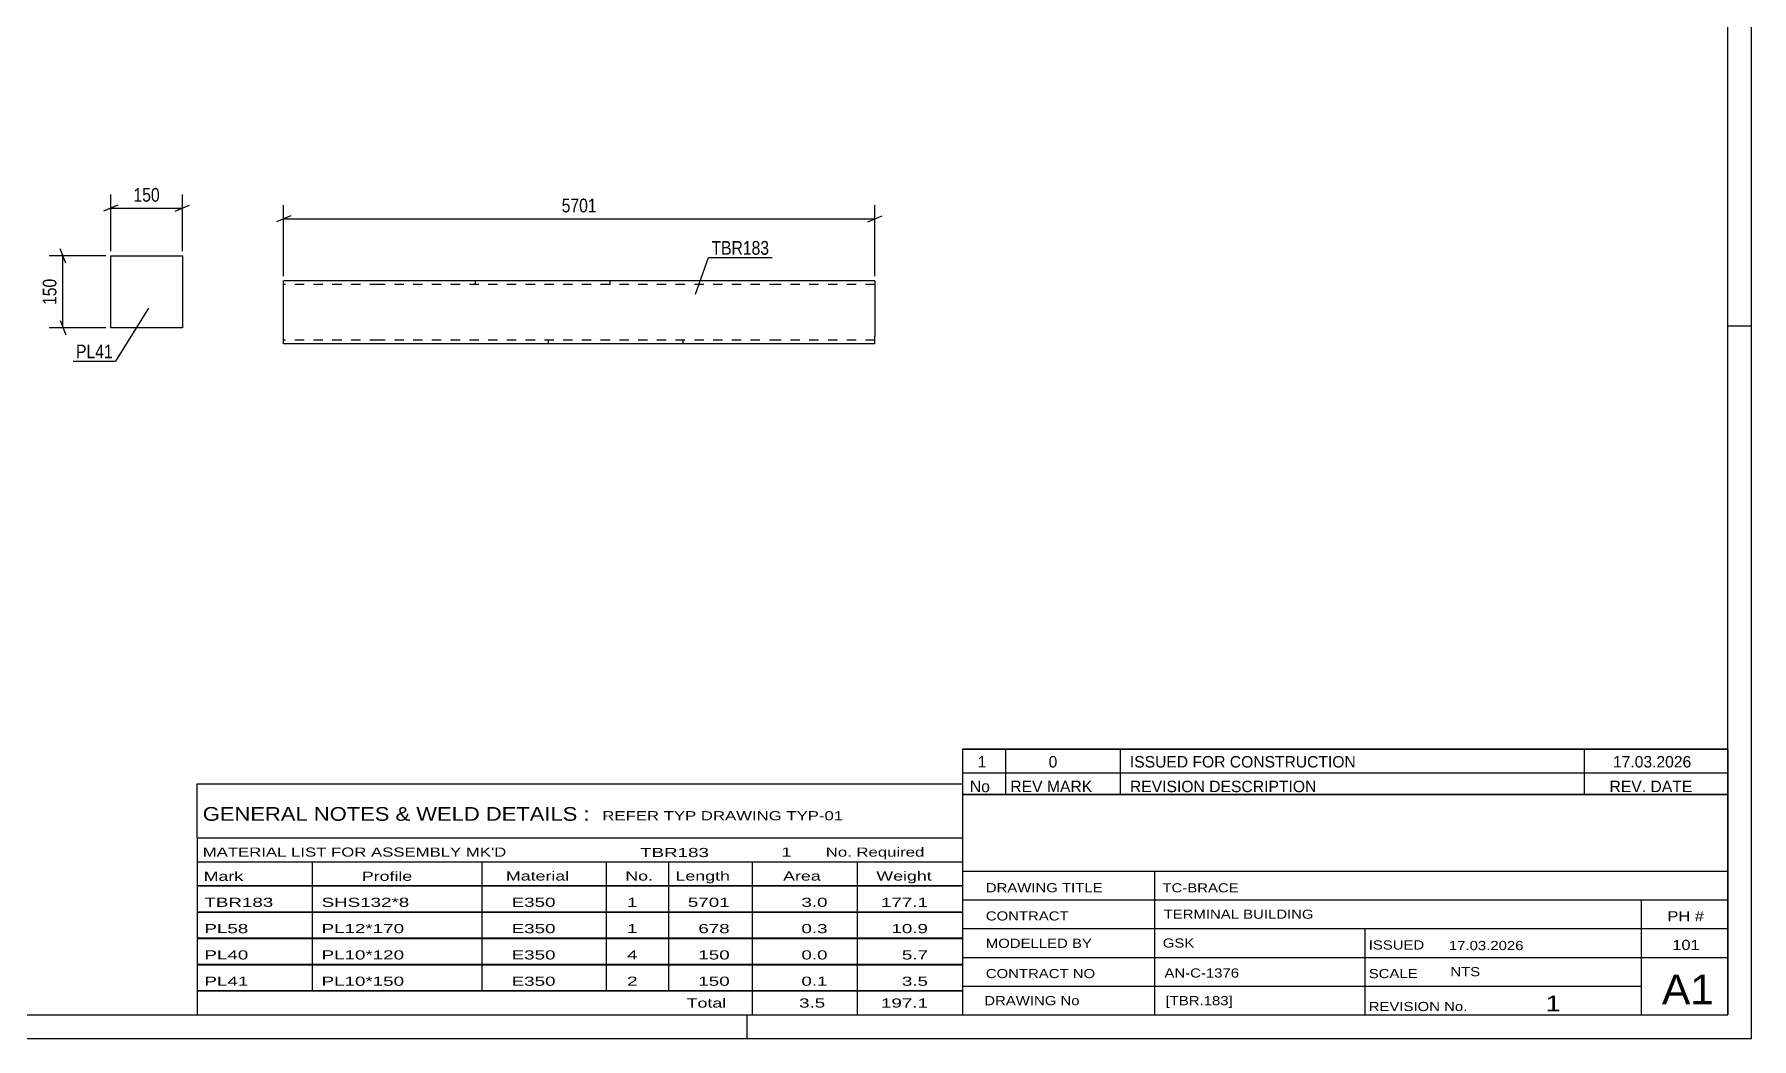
# Model space of a CAD drawing. Header units: millimetres. Extents: x 0 to 594, y 0 to 420.
# Drawn here: x 234.9 to 594, y 0 to 210 of the extents above; entities that cross this region are included whole.
import ezdxf

# ---------------------------------------------------------------- set-up
doc = ezdxf.new("R2010")
doc.units = ezdxf.units.MM
doc.linetypes.add('DXK_LINE_DOT2', pattern=[3.9198, 1.9599, -1.9599])
doc.styles.add('Arial Narrow', font='ARIALN.TTF', dxfattribs={"height": 0.2})

# ---------------------------------------------------------------- blocks, each defined once
blk = doc.blocks.new('Unknown-580570166-1163')
at = {"color": 5, "linetype": 'Continuous'}
for p, q in [((594, 0), (594, 420)), ((589, 5), (589, 415)), ((594, 149), (589, 149)), ((5, 5), (589, 5)), ((384, 0), (384, 5)), ((0, 0), (594, 0))]:
    blk.add_line(p, q, dxfattribs=at)
blk = doc.blocks.new('Part-580570166-2688 - 2681')
at = {"color": 2, "linetype": 'Continuous'}
for p, q in [((307.04, 158.46), (287.04, 158.46)), ((287.04, 146.86), (287.04, 158.46)), ((390.58, 158.46), (307.14, 158.46)), ((410.68, 158.46), (390.68, 158.46)), ((410.68, 158.46), (410.68, 157.99)), ((410.68, 157.99), (410.68, 157.47)), ((410.68, 157.47), (410.68, 146.86)), ((287.04, 145.26), (287.04, 146.86)), ((307.04, 145.26), (287.04, 145.26)), ((390.58, 145.26), (307.14, 145.26)), ((410.68, 145.26), (390.68, 145.26)), ((410.68, 145.26), (410.68, 146.86))]:
    blk.add_line(p, q, dxfattribs=at)
at = {"color": 7, "linetype": 'DXK_LINE_DOT2'}
for p, q in [((327.14, 158.46), (327.14, 157.66)), ((355.3, 158.46), (355.3, 157.66)), ((307.04, 157.66), (287.04, 157.66)), ((390.58, 157.66), (307.14, 157.66)), ((410.68, 157.66), (390.68, 157.66)), ((287.04, 145.38), (287.04, 146.86)), ((307.04, 146.06), (287.04, 146.06)), ((390.58, 146.06), (307.14, 146.06)), ((342.42, 145.26), (342.42, 146.06)), ((370.58, 145.26), (370.58, 146.06)), ((410.68, 146.06), (390.68, 146.06))]:
    blk.add_line(p, q, dxfattribs=at)
blk = doc.blocks.new('Part-580570166-2441 - 2435')
at = {"color": 2, "linetype": 'Continuous'}
for p, q in [((250.91, 148.66), (250.91, 163.66)), ((250.91, 163.66), (265.91, 163.66)), ((265.91, 163.66), (265.91, 148.66)), ((265.91, 148.66), (250.91, 148.66))]:
    blk.add_line(p, q, dxfattribs=at)
blk = doc.blocks.new('StraightDimension-580570166-2694 - 2681')
at = {"color": 7, "linetype": 'Continuous'}
for p, q in [((287.04, 159.46), (287.04, 174.28)), ((410.68, 159.46), (410.68, 174.28)), ((288.54, 172.03), (285.54, 170.83)), ((287.04, 171.43), (410.68, 171.43)), ((409.18, 170.83), (412.18, 172.03))]:
    blk.add_line(p, q, dxfattribs=at)
at = {"color": 0}
blk.add_wipeout([(353.12, 172.18), (353.12, 176.38), (344.6, 176.38), (344.6, 172.18)], dxfattribs=at)
at = {"color": 3, "style": 'Arial Narrow'}
blk.add_text('5701', height=2.863, dxfattribs=at).set_placement((345.2, 172.78))
blk = doc.blocks.new('StraightDimension-580570166-2443 - 2435')
at = {"color": 7, "linetype": 'Continuous'}
for p, q in [((249.91, 163.66), (238.06, 163.66)), ((241.51, 162.16), (240.31, 165.16)), ((240.91, 148.66), (240.91, 163.66)), ((249.91, 148.66), (238.06, 148.66)), ((240.31, 150.16), (241.51, 147.16))]:
    blk.add_line(p, q, dxfattribs=at)
at = {"color": 0}
blk.add_wipeout([(240.16, 159.5), (235.96, 159.5), (235.96, 152.81), (240.16, 152.81)], dxfattribs=at)
at = {"color": 3, "style": 'Arial Narrow'}
blk.add_text('150', height=2.863, rotation=90.0002, dxfattribs=at).set_placement((239.56, 153.41))
blk = doc.blocks.new('StraightDimension-580570166-2452 - 2435')
at = {"color": 7, "linetype": 'Continuous'}
for p, q in [((250.91, 164.66), (250.91, 176.51)), ((265.91, 164.66), (265.91, 176.51)), ((252.41, 174.26), (249.41, 173.06)), ((250.91, 173.66), (265.91, 173.66)), ((264.41, 173.06), (267.41, 174.26))]:
    blk.add_line(p, q, dxfattribs=at)
at = {"color": 0}
blk.add_wipeout([(261.76, 174.41), (261.76, 178.61), (255.07, 178.61), (255.07, 174.41)], dxfattribs=at)
at = {"color": 3, "style": 'Arial Narrow'}
blk.add_text('150', height=2.863, dxfattribs=at).set_placement((255.67, 175.01))
blk = doc.blocks.new('Unknown-580570166-4809')
at = {"color": 7, "linetype": 'Continuous'}
for p, q in [((269, 53.25), (429, 53.25)), ((269, 42), (269, 53.25)), ((429, 53.25), (429, 42)), ((269, 42), (429, 42)), ((269, 42), (269, 37)), ((429, 42), (429, 37)), ((269, 37), (429, 37)), ((269, 37), (269, 32)), ((293, 37), (293, 32)), ((328.5, 37), (328.5, 32)), ((354.5, 37), (354.5, 32)), ((367.5, 37), (367.5, 32)), ((385, 37), (385, 32)), ((407, 37), (407, 32)), ((429, 37), (429, 32)), ((269, 32), (429, 32)), ((269, 31.95), (269, 26.55)), ((269, 31.95), (429, 31.95)), ((293, 32), (293, 26.5)), ((328.5, 32), (328.5, 26.5)), ((354.5, 32), (354.5, 26.5)), ((367.5, 32), (367.5, 26.5)), ((385, 32), (385, 26.5)), ((407, 32), (407, 26.5)), ((429, 31.95), (429, 26.55)), ((269, 26.55), (429, 26.55)), ((269, 26.45), (269, 21.05)), ((269, 26.45), (429, 26.45)), ((293, 26.5), (293, 21)), ((328.5, 26.5), (328.5, 21)), ((354.5, 26.5), (354.5, 21)), ((367.5, 26.5), (367.5, 21)), ((385, 26.5), (385, 21)), ((407, 26.5), (407, 21)), ((429, 26.45), (429, 21.05)), ((269, 21.05), (429, 21.05)), ((269, 20.95), (269, 15.55)), ((269, 20.95), (429, 20.95)), ((293, 21), (293, 15.5)), ((328.5, 21), (328.5, 15.5)), ((354.5, 21), (354.5, 15.5)), ((367.5, 21), (367.5, 15.5)), ((385, 21), (385, 15.5)), ((407, 21), (407, 15.5)), ((429, 20.95), (429, 15.55)), ((269, 15.55), (429, 15.55)), ((269, 15.45), (269, 10.05)), ((269, 15.45), (429, 15.45)), ((293, 15.5), (293, 10)), ((328.5, 15.5), (328.5, 10)), ((354.5, 15.5), (354.5, 10)), ((367.5, 15.5), (367.5, 10)), ((385, 15.5), (385, 10)), ((407, 15.5), (407, 10)), ((429, 15.45), (429, 10.05)), ((269, 10.05), (429, 10.05)), ((269, 10), (429, 10)), ((269, 10), (269, 5)), ((385, 10), (385, 5)), ((407, 10), (407, 5)), ((429, 10), (429, 5)), ((269, 5), (429, 5))]:
    blk.add_line(p, q, dxfattribs=at)
at = {"color": 7, "style": 'Arial Narrow'}
for s, height, width, p in [('GENERAL NOTES & WELD DETAILS :', 2.8633, 1.4, (270.15, 45.56)), ('REFER TYP DRAWING TYP-01', 1.9089, 1.6, (353.7, 45.66)), ("MATERIAL LIST FOR ASSEMBLY MK'D", 1.9089, 1.6, (270.15, 38.06)), ('TBR183', 1.909, 1.794707, (361.59, 37.97)), ('1', 1.91, 1.794707, (391.08, 38.06)), ('No. Required', 1.9089, 1.6, (400.41, 38.06)), ('Mark', 1.909, 1.7, (270.34, 33)), ('Profile', 1.909, 1.7, (303.41, 33)), ('Material', 1.909, 1.7, (333.54, 33.06)), ('No.', 1.909, 1.7, (358.5, 33.06)), ('Length', 1.909, 1.7, (369, 33.06)), ('Area', 1.909, 1.7, (391.5, 33.06)), ('Weight', 1.909, 1.7, (411, 33.06))]:
    blk.add_text(s, height=height, dxfattribs=dict(at, width=width)).set_placement(p)
at = {"color": 7, "linetype": 'Continuous', "style": 'Arial Narrow'}
for s, height, width, p in [('TBR183', 1.909, 1.794707, (270.5, 27.56)), ('SHS132*8', 1.909, 1.794707, (295, 27.56)), ('E350', 1.909, 1.794707, (334.74, 27.56)), ('1', 1.91, 1.794707, (358.86, 27.56)), ('5701', 1.909, 1.794707, (371.58, 27.56)), ('3.0', 1.909, 1.794707, (395.32, 27.56)), ('177.1', 1.909, 1.794707, (411.96, 27.56)), ('PL58', 1.909, 1.794707, (270.5, 22.06)), ('PL12*170', 1.909, 1.794707, (295, 22.06)), ('E350', 1.909, 1.794707, (334.74, 22.06)), ('1', 1.91, 1.794707, (358.86, 22.06)), ('678', 1.909, 1.794707, (373.77, 22.06)), ('0.3', 1.909, 1.794707, (395.32, 22.06)), ('10.9', 1.909, 1.794707, (414.14, 22.06)), ('PL40', 1.909, 1.794707, (270.5, 16.56)), ('PL10*120', 1.909, 1.794707, (295, 16.56)), ('E350', 1.909, 1.794707, (334.74, 16.56)), ('4', 1.91, 1.794707, (358.86, 16.56)), ('150', 1.909, 1.794707, (373.77, 16.56)), ('0.0', 1.909, 1.794707, (395.32, 16.56)), ('5.7', 1.909, 1.794707, (416.33, 16.56)), ('PL41', 1.909, 1.794707, (270.5, 11.06)), ('PL10*150', 1.909, 1.794707, (295, 11.06)), ('E350', 1.909, 1.794707, (334.74, 11.06)), ('2', 1.91, 1.794707, (358.86, 11.06)), ('150', 1.909, 1.794707, (373.77, 11.06)), ('0.1', 1.909, 1.794707, (395.32, 11.06)), ('3.5', 1.909, 1.794707, (416.33, 11.06)), ('Total', 1.909, 1.7, (371.33, 6.5)), ('3.5', 1.909, 1.794707, (394.83, 6.5)), ('197.1', 1.909, 1.794707, (411.96, 6.5))]:
    blk.add_text(s, height=height, dxfattribs=dict(at, width=width)).set_placement(p)
blk = doc.blocks.new('Unknown-580570166-4807')
at = {"color": 7, "linetype": 'Continuous'}
for p, q in [((429, 51.05), (429, 5)), ((429, 51.05), (589, 51.05)), ((589, 51), (589, 5)), ((429, 35), (589, 35)), ((469.14, 35), (469.14, 5)), ((429, 29), (589, 29)), ((571, 5.05), (571, 29.05)), ((429, 23), (589, 23)), ((513.14, 23), (513.14, 5)), ((429, 17), (589, 17)), ((429, 11), (571, 11)), ((429, 5), (589, 5))]:
    blk.add_line(p, q, dxfattribs=at)
at = {"color": 7, "style": 'Arial Narrow'}
for s, height, width, p in [('DRAWING TITLE', 1.9089, 1.425378, (433.88, 30.61)), ('TC-BRACE', 1.909, 1.425378, (470.81, 30.59)), ('CONTRACT', 1.909, 1.425378, (433.88, 24.71)), ('TERMINAL BUILDING', 1.9089, 1.425378, (471.06, 25.07)), ('MODELLED BY', 1.9089, 1.425378, (433.88, 18.98)), ('GSK', 1.909, 1.425378, (470.88, 19.04)), ('ISSUED', 1.909, 1.425378, (513.94, 18.64)), ('17.03.2026', 1.909, 1.425378, (530.69, 18.52)), ('CONTRACT NO', 1.9089, 1.425378, (433.88, 12.66)), ('AN-C-1376', 1.909, 1.425378, (471.23, 12.78)), ('SCALE', 1.909, 1.425378, (513.94, 12.65)), ('A1', 6.204, 1.25, (575.24, 7.2)), ('DRAWING No', 1.909, 1.425378, (433.56, 7)), ('[TBR.183]', 1.909, 1.425378, (471.46, 6.99)), ('REVISION No.', 1.9089, 1.425378, (513.94, 5.77)), ('1', 3.34, 1.5, (550.91, 5.68))]:
    blk.add_text(s, height=height, dxfattribs=dict(at, width=width)).set_placement(p)
at = {"color": 7, "linetype": 'Continuous', "style": 'Arial Narrow'}
for s, height, width, p in [('PH #', 2.1, 1.42538, (576.4, 24.55)), ('101', 2.1, 1.42538, (577.41, 18.55)), ('NTS', 1.909, 1.425378, (531, 13.05))]:
    blk.add_text(s, height=height, dxfattribs=dict(at, width=width)).set_placement(p)
blk = doc.blocks.new('Unknown-580570166-4808')
at = {"color": 7, "linetype": 'Continuous'}
for p, q in [((429, 60.55), (589, 60.55)), ((589, 60.55), (429, 60.55)), ((429, 60.55), (429, 55.55)), ((438, 60.55), (438, 55.55)), ((462, 60.55), (462, 55.55)), ((559, 60.55), (559, 55.55)), ((589, 60.55), (589, 55.55)), ((429, 55.55), (589, 55.55)), ((429, 55.55), (429, 51.05)), ((429, 55.55), (589, 55.55)), ((438, 55.55), (438, 51.05)), ((462, 55.55), (462, 51.05)), ((559, 55.55), (559, 51.05)), ((589, 55.55), (589, 51.05)), ((589, 51.05), (429, 51.05))]:
    blk.add_line(p, q, dxfattribs=at)
at = {"color": 7, "linetype": 'Continuous', "style": 'Arial Narrow'}
for s, height, width, p in [('1', 2.39, 1.196471, (432.16, 56.7)), ('0', 2.39, 1.196471, (447, 56.7)), ('ISSUED FOR CONSTRUCTION', 2.3861, 1.196471, (464, 56.7)), ('17.03.2026', 2.386, 1.196471, (565, 56.7)), ('No', 2.386, 1.2, (430.54, 51.55)), ('REV MARK', 2.386, 1.2, (439, 51.55)), ('REVISION DESCRIPTION', 2.3861, 1.2, (464, 51.55)), ('REV. DATE', 2.386, 1.2, (564.28, 51.55))]:
    blk.add_text(s, height=height, dxfattribs=dict(at, width=width)).set_placement(p)
blk = doc.blocks.new('Mark-580570166-2684 - 2681')
at = {"color": 0}
blk.add_wipeout([(388.58, 163.92), (388.58, 166.92), (376.52, 166.92), (376.52, 163.92)], dxfattribs=at)
blk.add_wipeout([(388.58, 163.92), (388.58, 166.92), (376.52, 166.92), (376.52, 163.92)], dxfattribs=at)
at = {"color": 30, "linetype": 'Continuous'}
for p, q in [((373.17, 155.67), (375.92, 163.32)), ((375.92, 163.32), (389.18, 163.32))]:
    blk.add_line(p, q, dxfattribs=at)
at = {"color": 3, "style": 'Arial Narrow'}
blk.add_text('TBR183', height=2.863, dxfattribs=at).set_placement((376.52, 163.92))
blk = doc.blocks.new('Mark-580570166-2437 - 2435')
at = {"color": 0}
blk.add_wipeout([(251.34, 142.26), (251.34, 145.26), (243.66, 145.26), (243.66, 142.26)], dxfattribs=at)
blk.add_wipeout([(251.34, 142.26), (251.34, 145.26), (243.66, 145.26), (243.66, 142.26)], dxfattribs=at)
at = {"color": 30, "linetype": 'Continuous'}
for p in [(258.82, 152.75), (243.06, 141.66)]:
    blk.add_line(p, (251.94, 141.66), dxfattribs=at)
at = {"color": 3, "style": 'Arial Narrow'}
blk.add_text('PL41', height=2.863, dxfattribs=at).set_placement((243.66, 142.26))

msp = doc.modelspace()

# ---------------------------------------------------------------- block references
for name in ['Unknown-580570166-1163', 'Part-580570166-2441 - 2435', 'Part-580570166-2688 - 2681', 'Unknown-580570166-4808', 'Unknown-580570166-4809', 'Unknown-580570166-4807']:
    msp.add_blockref(name, (0, 0))

# ---------------------------------------------------------------- next in the draw order: block references
for name in ['StraightDimension-580570166-2694 - 2681', 'StraightDimension-580570166-2443 - 2435']:
    msp.add_blockref(name, (0, 0))

# ---------------------------------------------------------------- next in the draw order: block references
for name in ['StraightDimension-580570166-2452 - 2435', 'Mark-580570166-2684 - 2681', 'Mark-580570166-2437 - 2435']:
    msp.add_blockref(name, (0, 0))

doc.saveas('drawing.dxf')
